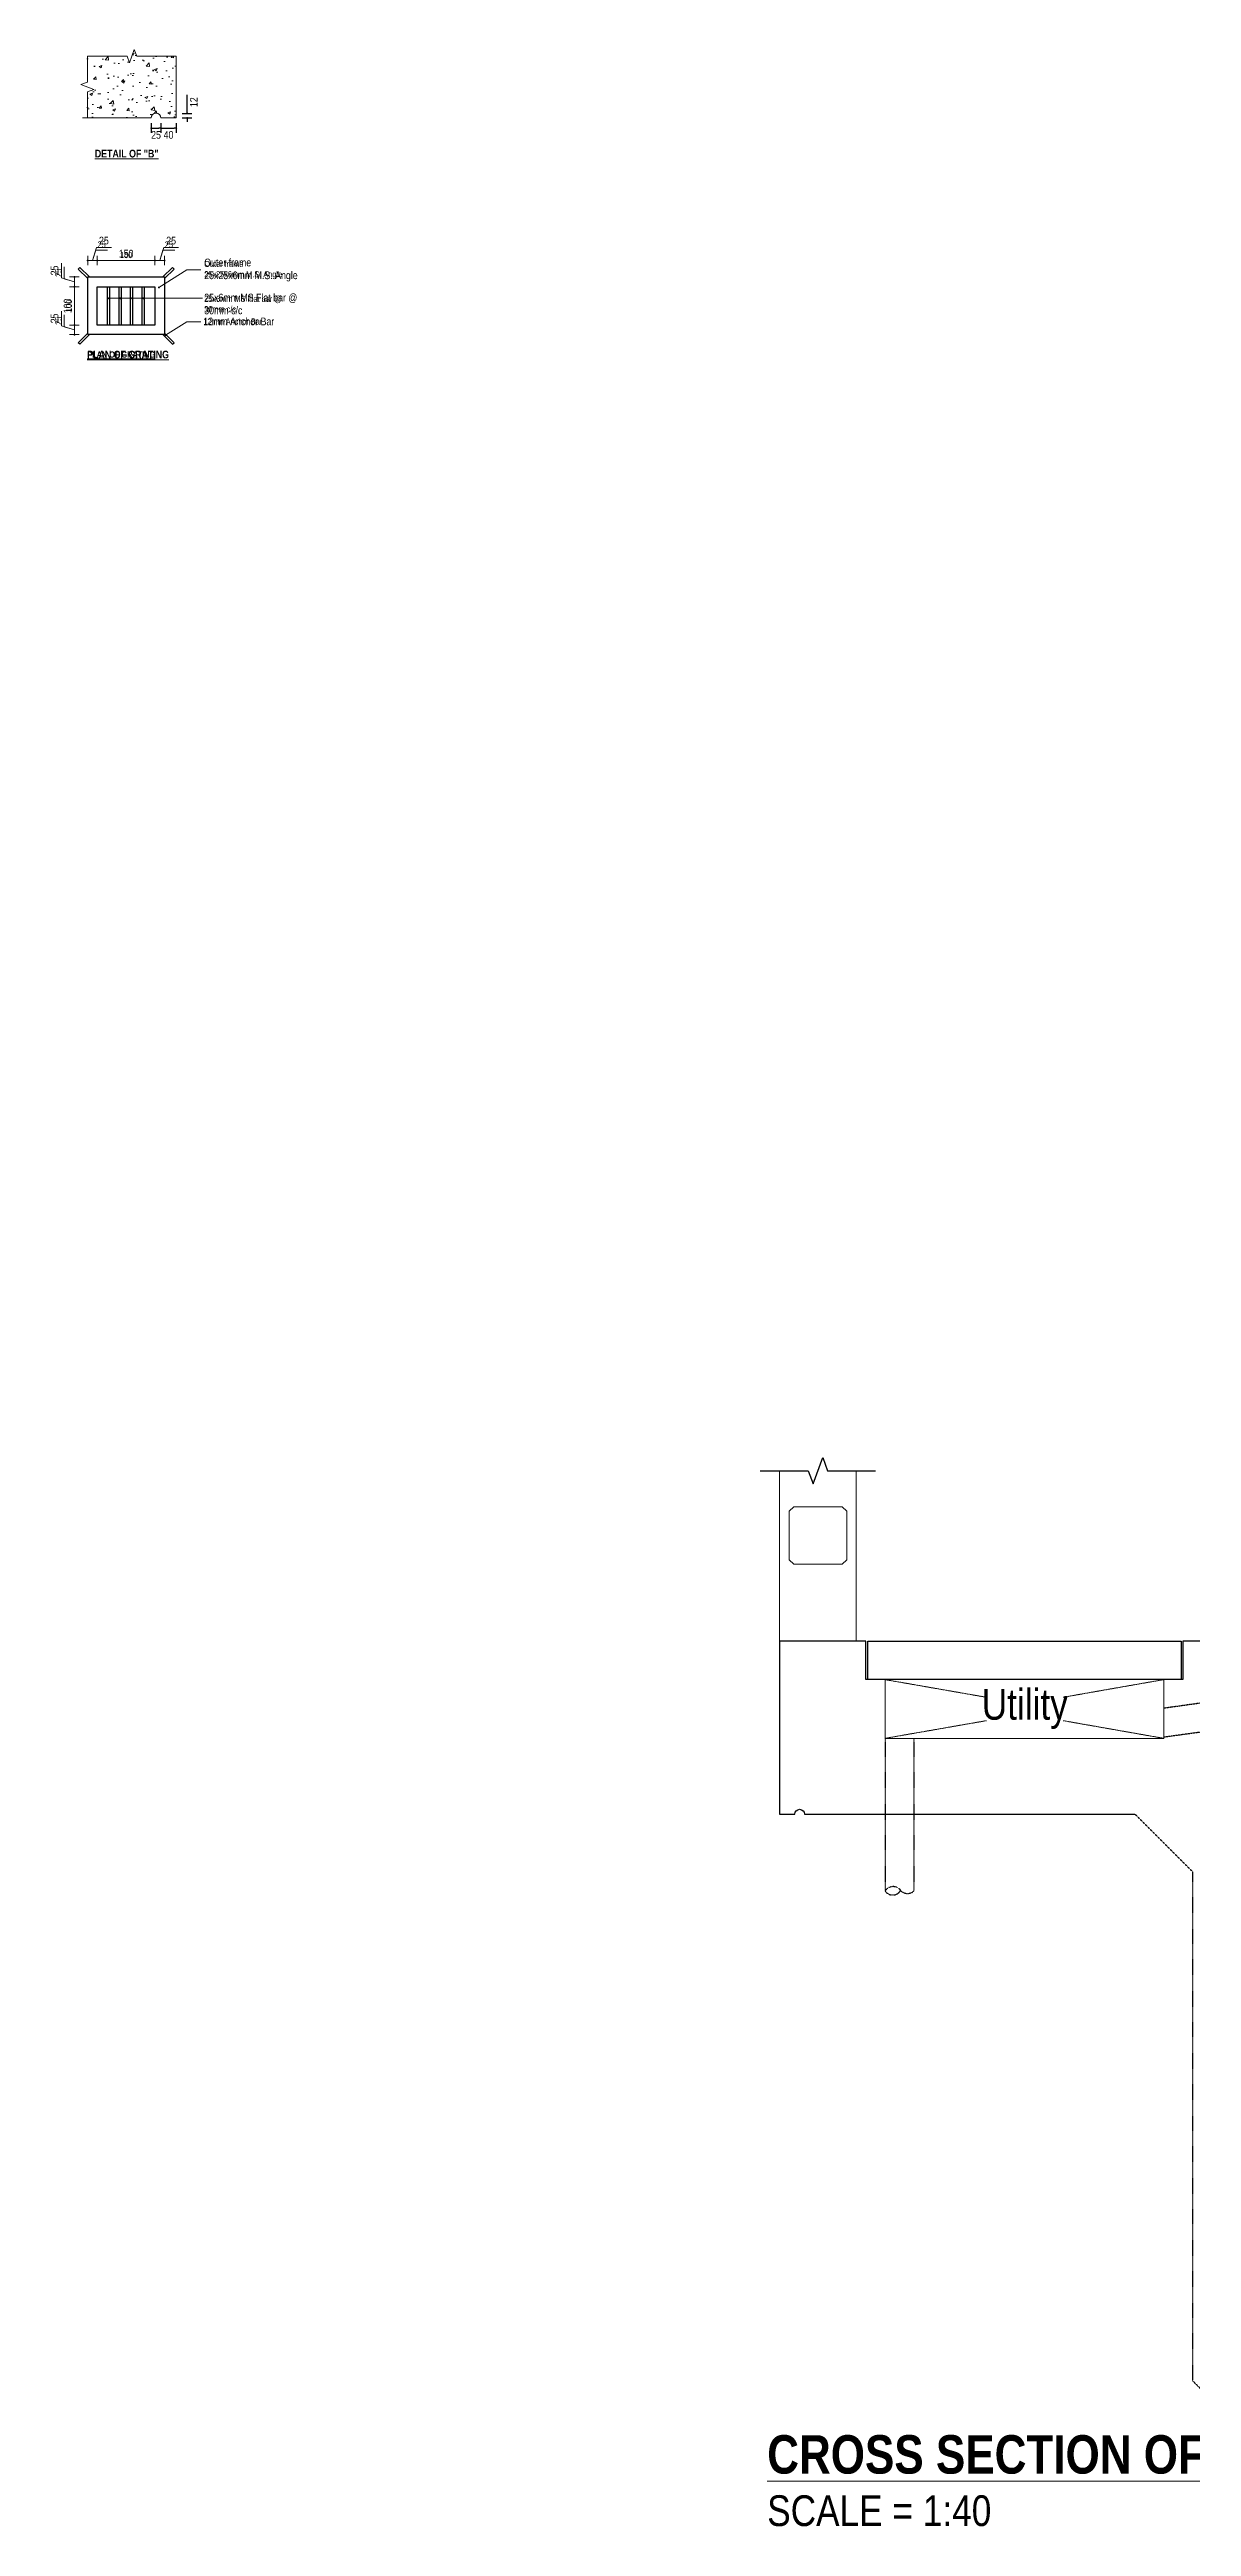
# Model space of a CAD drawing. Header units: millimetres. Extents: x 95937 to 362296, y -118999 to 39765.
# Drawn here: x 111169 to 114141, y 18136 to 24581 of the extents above; entities that cross this region are included whole.
import ezdxf

# ---------------------------------------------------------------- set-up
doc = ezdxf.new("R2010")
doc.units = ezdxf.units.MM
doc.header["$LTSCALE"] = 0.2
doc.header["$PDMODE"] = 2
doc.linetypes.add('DASHED2', pattern=[0.375, 0.25, -0.125])
for name, color, linetype in [('con_out1', 2, 'Continuous'), ('Deck Slab', 200, 'Continuous'), ('Pipe_Hidde', 8, 'DASHED2'), ('Ralling', 6, 'Continuous')]:
    doc.layers.add(name, color=color, linetype=linetype)
for name, color, linetype, lineweight in [('Concrete', 4, 'Continuous', 20), ('Dim Arrow', 150, 'Continuous', 9), ('Dim Arrow @ 10', 150, 'Continuous', 9), ('Dim Arrow @ 8', 150, 'Continuous', 9), ('DIMS', 150, 'Continuous', 9), ('DIMS @ 10', 150, 'Continuous', 9), ('DIMS @ 8', 150, 'Continuous', 9), ('duct', 151, 'Continuous', 13), ('Grating', 7, 'Continuous', 25), ('hatch', 35, 'Continuous', 0), ('Railing', 6, 'Continuous', 13), ('Text_Normal', 7, 'Continuous', 25), ('Text_Normal @ 10', 7, 'Continuous', 25), ('Text_Normal @ 40', 7, 'Continuous', 25), ('Text_Normal @ 8', 7, 'Continuous', 25), ('Text_Title', 1, 'Continuous', 20), ('Text_Title @ 10', 1, 'Continuous', 20), ('Text_Title @ 40', 1, 'Continuous', 20), ('Text_Title @ 8', 1, 'Continuous', 20)]:
    doc.layers.add(name, color=color, linetype=linetype, lineweight=lineweight)
doc.layers.add('Defpoints @ 40', color=7, linetype='Continuous', plot=False)
doc.styles.add('SWIS_B_T', font='swisscb.ttf', dxfattribs={"height": 2.5})
doc.styles.add('SWIS_R_N', font='swissc.ttf', dxfattribs={"height": 2})
doc.dimstyles.new('Dot_Anno', dxfattribs={"dimtxt": 2, "dimasz": 1, "dimexe": 1.25, "dimexo": 0.75, "dimgap": 0.75, "dimtad": 2, "dimdec": 0, "dimzin": 0, "dimdsep": 46, "dimtxsty": 'SWIS_R_N', "dimblk": 'DOT', "dimcen": 0.5, "dimadec": 0, "dimazin": 0, "dimtfac": 1, "dimtdec": 0, "dimtofl": 0, "dimtmove": 0, "dimatfit": 3, "dimfxl": 1.25, "dimfxlon": 1, "dimtolj": 1, "dimtzin": 0, "dimarcsym": 0})
doc.dimstyles.new('Dot_Arrow', dxfattribs={"dimtxt": 2, "dimasz": 1, "dimexe": 1.25, "dimexo": 0.75, "dimgap": 0.75, "dimtad": 2, "dimdec": 0, "dimzin": 0, "dimdsep": 46, "dimtxsty": 'SWIS_R_N', "dimblk": 'DOT', "dimcen": 0.5, "dimadec": 0, "dimazin": 0, "dimtfac": 1, "dimtdec": 0, "dimtofl": 0, "dimtmove": 0, "dimatfit": 3, "dimldrblk": 'DOT', "dimfxl": 1.25, "dimfxlon": 1, "dimtolj": 1, "dimtzin": 0, "dimarcsym": 0})

# ---------------------------------------------------------------- blocks, each defined once
blk = doc.blocks.new('*U470')
at = {"layer": 'Text_Title @ 10', "ltscale": 50, "insert": (111267.2, 23787.7), "char_height": 20, "width": 336.965, "attachment_point": 4, "style": 'SWIS_B_T'}
blk.add_mtext('{\\LPLAN OF GRATING}', dxfattribs=at)
at = {"layer": 'Text_Title @ 8', "ltscale": 50, "insert": (111267.2, 23787.7), "char_height": 16, "width": 269.572, "attachment_point": 4, "style": 'SWIS_B_T'}
blk.add_mtext('{\\LPLAN OF GRATING}', dxfattribs=at)
blk = doc.blocks.new('_Dot')
at = {"color": 0, "linetype": 'ByBlock', "lineweight": -2}
blk.add_line((-0.5, 0), (-1, 0), dxfattribs=at)
at = {"color": 0, "linetype": 'ByBlock', "const_width": 0.5}
blk.add_lwpolyline([(-0.25, 0, 1), (0.25, 0, 1)], format="xyb", close=True, dxfattribs=at)
blk = doc.blocks.new('*D412')
at = {"layer": 'Defpoints', "color": 0, "ltscale": 30, "transparency": 16777216}
for p in [(111233.8, 23964.1), (111286.2, 23964.1), (111286.2, 23864.6)]:
    blk.add_point(p, dxfattribs=at)
at = {"layer": 'DIMS', "color": 0, "lineweight": -2, "ltscale": 30, "transparency": 16777216}
for p, q in [((111243.8, 23964.1), (111223.8, 23964.1)), ((111233.8, 23868.6), (111233.8, 23960.1)), ((111243.8, 23864.6), (111223.8, 23864.6))]:
    blk.add_line(p, q, dxfattribs=at)
at = {"layer": 'DIMS', "color": 0, "lineweight": -2, "ltscale": 30, "transparency": 16777216, "xscale": 4, "yscale": 4, "zscale": 4}
for p, rotation in [((111233.8, 23964.1), 90), ((111233.8, 23864.6), 270)]:
    blk.add_blockref('_Dot', p, dxfattribs=dict(at, rotation=rotation))
at = {"layer": 'DIMS', "color": 0, "ltscale": 30, "transparency": 16777216, "insert": (111219.6, 23914.3), "char_height": 16, "attachment_point": 5, "rotation": 90, "style": 'SWIS_R_N'}
blk.add_mtext('\\A1;100', dxfattribs=at)
blk = doc.blocks.new('*D413')
at = {"layer": 'Defpoints', "color": 0, "ltscale": 30, "transparency": 16777216}
for p in [(111233.8, 23964.1), (111286.2, 23964.1), (111286.2, 23864.6)]:
    blk.add_point(p, dxfattribs=at)
at = {"layer": 'DIMS', "color": 0, "lineweight": -2, "ltscale": 30, "transparency": 16777216}
for p, q in [((111246.3, 23964.1), (111221.3, 23964.1)), ((111233.8, 23869.6), (111233.8, 23959.1)), ((111246.3, 23864.6), (111221.3, 23864.6))]:
    blk.add_line(p, q, dxfattribs=at)
at = {"layer": 'DIMS', "color": 0, "lineweight": -2, "ltscale": 30, "transparency": 16777216, "xscale": 5, "yscale": 5, "zscale": 5}
for p, rotation in [((111233.8, 23964.1), 90), ((111233.8, 23864.6), 270)]:
    blk.add_blockref('_Dot', p, dxfattribs=dict(at, rotation=rotation))
at = {"layer": 'DIMS', "color": 0, "ltscale": 30, "transparency": 16777216, "insert": (111216.1, 23914.3), "char_height": 20, "attachment_point": 5, "rotation": 90, "style": 'SWIS_R_N'}
blk.add_mtext('\\A1;100', dxfattribs=at)
blk = doc.blocks.new('*D415')
at = {"layer": 'Defpoints', "color": 0, "ltscale": 30, "transparency": 16777216}
for p in [(111443.3, 24032.5), (111293.3, 23937.9), (111443.3, 23937.9)]:
    blk.add_point(p, dxfattribs=at)
at = {"layer": 'DIMS', "color": 0, "lineweight": -2, "ltscale": 30, "transparency": 16777216}
for p, q in [((111293.3, 24022.5), (111293.3, 24042.5)), ((111443.3, 24022.5), (111443.3, 24042.5)), ((111297.3, 24032.5), (111439.3, 24032.5))]:
    blk.add_line(p, q, dxfattribs=at)
at = {"layer": 'DIMS', "color": 0, "lineweight": -2, "ltscale": 30, "transparency": 16777216, "xscale": 4, "yscale": 4, "zscale": 4, "rotation": 180}
blk.add_blockref('_Dot', (111293.3, 24032.5), dxfattribs=at)
at = {"layer": 'DIMS', "color": 0, "lineweight": -2, "ltscale": 30, "transparency": 16777216, "xscale": 4, "yscale": 4, "zscale": 4}
blk.add_blockref('_Dot', (111443.3, 24032.5), dxfattribs=at)
at = {"layer": 'DIMS', "color": 0, "ltscale": 30, "transparency": 16777216, "insert": (111368.3, 24046.7), "char_height": 16, "attachment_point": 5, "style": 'SWIS_R_N'}
blk.add_mtext('\\A1;150', dxfattribs=at)
blk = doc.blocks.new('*D416')
at = {"layer": 'Defpoints', "color": 0, "ltscale": 30, "transparency": 16777216}
for p in [(111443.3, 24032.5), (111293.3, 23937.9), (111443.3, 23937.9)]:
    blk.add_point(p, dxfattribs=at)
at = {"layer": 'DIMS', "color": 0, "lineweight": -2, "ltscale": 30, "transparency": 16777216}
for p, q in [((111293.3, 24020), (111293.3, 24045)), ((111443.3, 24020), (111443.3, 24045)), ((111298.3, 24032.5), (111438.3, 24032.5))]:
    blk.add_line(p, q, dxfattribs=at)
at = {"layer": 'DIMS', "color": 0, "lineweight": -2, "ltscale": 30, "transparency": 16777216, "xscale": 5, "yscale": 5, "zscale": 5, "rotation": 180}
blk.add_blockref('_Dot', (111293.3, 24032.5), dxfattribs=at)
at = {"layer": 'DIMS', "color": 0, "lineweight": -2, "ltscale": 30, "transparency": 16777216, "xscale": 5, "yscale": 5, "zscale": 5}
blk.add_blockref('_Dot', (111443.3, 24032.5), dxfattribs=at)
at = {"layer": 'DIMS', "color": 0, "ltscale": 30, "transparency": 16777216, "insert": (111368.3, 24050.2), "char_height": 20, "attachment_point": 5, "style": 'SWIS_R_N'}
blk.add_mtext('\\A1;150', dxfattribs=at)
blk = doc.blocks.new('*U473')
at = {"layer": 'Text_Normal @ 10', "ltscale": 5, "insert": (111571.5, 24007.7), "char_height": 20, "width": 247.194, "attachment_point": 4, "style": 'SWIS_R_N'}
blk.add_mtext('Outer frame 25x25x6mm M.S. Angle', dxfattribs=at)
at = {"layer": 'Text_Normal @ 8', "ltscale": 5, "insert": (111571.5, 24007.7), "char_height": 16, "width": 197.756, "attachment_point": 4, "style": 'SWIS_R_N'}
blk.add_mtext('Outer frame 25x25x6mm M.S. Angle', dxfattribs=at)
blk = doc.blocks.new('*U475')
at = {"layer": 'Text_Normal @ 10', "ltscale": 5, "insert": (111571.5, 23919.2), "char_height": 20, "width": 247.881, "attachment_point": 4, "style": 'SWIS_R_N'}
blk.add_mtext('25x6mm MS Flat bar @ 30mm c/c', dxfattribs=at)
at = {"layer": 'Text_Normal @ 8', "ltscale": 5, "insert": (111571.5, 23919.2), "char_height": 16, "width": 198.305, "attachment_point": 4, "style": 'SWIS_R_N'}
blk.add_mtext('25x6mm MS Flat bar @ 30mm c/c', dxfattribs=at)
blk = doc.blocks.new('*U476')
at = {"layer": 'Text_Normal @ 10', "ltscale": 5, "insert": (111569.1, 23873.8), "char_height": 20, "width": 208.331, "attachment_point": 4, "style": 'SWIS_R_N'}
blk.add_mtext('12mm Anchor Bar', dxfattribs=at)
at = {"layer": 'Text_Normal @ 8', "ltscale": 5, "insert": (111569.1, 23873.8), "char_height": 16, "width": 166.665, "attachment_point": 4, "style": 'SWIS_R_N'}
blk.add_mtext('12mm Anchor Bar', dxfattribs=at)
blk = doc.blocks.new('*D418')
at = {"layer": 'Defpoints', "color": 0, "ltscale": 30, "transparency": 16777216}
for p in [(111233.8, 23989.6), (111286.2, 23989.6), (111286.2, 23964.1)]:
    blk.add_point(p, dxfattribs=at)
at = {"layer": 'DIMS', "color": 0, "lineweight": -2, "ltscale": 30, "transparency": 16777216}
for p, q in [((111206.6, 23985), (111206.6, 24016)), ((111233.8, 23976.8), (111206.6, 23985)), ((111243.8, 23989.6), (111223.8, 23989.6)), ((111233.8, 23968.1), (111233.8, 23985.6)), ((111243.8, 23964.1), (111223.8, 23964.1))]:
    blk.add_line(p, q, dxfattribs=at)
at = {"layer": 'DIMS', "color": 0, "lineweight": -2, "ltscale": 30, "transparency": 16777216, "xscale": 4, "yscale": 4, "zscale": 4}
for p, rotation in [((111233.8, 23989.6), 90), ((111233.8, 23964.1), 270)]:
    blk.add_blockref('_Dot', p, dxfattribs=dict(at, rotation=rotation))
at = {"layer": 'DIMS', "color": 0, "ltscale": 30, "transparency": 16777216, "insert": (111192.4, 24000.5), "char_height": 16, "attachment_point": 5, "rotation": 90, "style": 'SWIS_R_N'}
blk.add_mtext('\\A1;25', dxfattribs=at)
blk = doc.blocks.new('*D419')
at = {"layer": 'Defpoints', "color": 0, "ltscale": 30, "transparency": 16777216}
for p in [(111233.8, 23989.6), (111286.2, 23989.6), (111286.2, 23964.1)]:
    blk.add_point(p, dxfattribs=at)
at = {"layer": 'DIMS', "color": 0, "lineweight": -2, "ltscale": 30, "transparency": 16777216}
for p, q in [((111199.8, 23987), (111199.8, 24025.9)), ((111233.8, 23976.8), (111199.8, 23987)), ((111246.3, 23989.6), (111221.3, 23989.6)), ((111233.8, 23969.1), (111233.8, 23984.6)), ((111246.3, 23964.1), (111221.3, 23964.1))]:
    blk.add_line(p, q, dxfattribs=at)
at = {"layer": 'DIMS', "color": 0, "lineweight": -2, "ltscale": 30, "transparency": 16777216, "xscale": 5, "yscale": 5, "zscale": 5}
for p, rotation in [((111233.8, 23989.6), 90), ((111233.8, 23964.1), 270)]:
    blk.add_blockref('_Dot', p, dxfattribs=dict(at, rotation=rotation))
at = {"layer": 'DIMS', "color": 0, "ltscale": 30, "transparency": 16777216, "insert": (111182, 24006.5), "char_height": 20, "attachment_point": 5, "rotation": 90, "style": 'SWIS_R_N'}
blk.add_mtext('\\A1;25', dxfattribs=at)
blk = doc.blocks.new('*D421')
at = {"layer": 'Defpoints', "color": 0, "ltscale": 30, "transparency": 16777216}
for p in [(111286.2, 23864.6), (111233.8, 23839.6), (111286.2, 23839.6)]:
    blk.add_point(p, dxfattribs=at)
at = {"layer": 'DIMS', "color": 0, "lineweight": -2, "ltscale": 30, "transparency": 16777216}
for p, q in [((111206.6, 23860.2), (111206.6, 23891.3)), ((111233.8, 23852.1), (111206.6, 23860.2)), ((111243.8, 23864.6), (111223.8, 23864.6)), ((111233.8, 23860.6), (111233.8, 23843.6)), ((111243.8, 23839.6), (111223.8, 23839.6))]:
    blk.add_line(p, q, dxfattribs=at)
at = {"layer": 'DIMS', "color": 0, "lineweight": -2, "ltscale": 30, "transparency": 16777216, "xscale": 4, "yscale": 4, "zscale": 4}
for p, rotation in [((111233.8, 23864.6), 90), ((111233.8, 23839.6), 270)]:
    blk.add_blockref('_Dot', p, dxfattribs=dict(at, rotation=rotation))
at = {"layer": 'DIMS', "color": 0, "ltscale": 30, "transparency": 16777216, "insert": (111192.4, 23875.8), "char_height": 16, "attachment_point": 5, "rotation": 90, "style": 'SWIS_R_N'}
blk.add_mtext('\\A1;25', dxfattribs=at)
blk = doc.blocks.new('*D422')
at = {"layer": 'Defpoints', "color": 0, "ltscale": 30, "transparency": 16777216}
for p in [(111286.2, 23864.6), (111233.8, 23839.6), (111286.2, 23839.6)]:
    blk.add_point(p, dxfattribs=at)
at = {"layer": 'DIMS', "color": 0, "lineweight": -2, "ltscale": 30, "transparency": 16777216}
for p, q in [((111199.8, 23862.3), (111199.8, 23901.1)), ((111233.8, 23852.1), (111199.8, 23862.3)), ((111246.3, 23864.6), (111221.3, 23864.6)), ((111233.8, 23859.6), (111233.8, 23844.6)), ((111246.3, 23839.6), (111221.3, 23839.6))]:
    blk.add_line(p, q, dxfattribs=at)
at = {"layer": 'DIMS', "color": 0, "lineweight": -2, "ltscale": 30, "transparency": 16777216, "xscale": 5, "yscale": 5, "zscale": 5}
for p, rotation in [((111233.8, 23864.6), 90), ((111233.8, 23839.6), 270)]:
    blk.add_blockref('_Dot', p, dxfattribs=dict(at, rotation=rotation))
at = {"layer": 'DIMS', "color": 0, "ltscale": 30, "transparency": 16777216, "insert": (111182, 23881.7), "char_height": 20, "attachment_point": 5, "rotation": 90, "style": 'SWIS_R_N'}
blk.add_mtext('\\A1;25', dxfattribs=at)
blk = doc.blocks.new('*D424')
at = {"layer": 'Defpoints', "color": 0, "ltscale": 30, "transparency": 16777216}
for p in [(111268.3, 24032.5), (111268.3, 23963.4), (111293.3, 23963.4)]:
    blk.add_point(p, dxfattribs=at)
at = {"layer": 'DIMS', "color": 0, "lineweight": -2, "ltscale": 30, "transparency": 16777216}
for p, q in [((111268.3, 24022.5), (111268.3, 24042.5)), ((111280.8, 24032.5), (111289, 24059.7)), ((111289, 24059.7), (111320, 24059.7)), ((111293.3, 24022.5), (111293.3, 24042.5)), ((111289.3, 24032.5), (111272.3, 24032.5))]:
    blk.add_line(p, q, dxfattribs=at)
at = {"layer": 'DIMS', "color": 0, "lineweight": -2, "ltscale": 30, "transparency": 16777216, "xscale": 4, "yscale": 4, "zscale": 4, "rotation": 180}
blk.add_blockref('_Dot', (111268.3, 24032.5), dxfattribs=at)
at = {"layer": 'DIMS', "color": 0, "lineweight": -2, "ltscale": 30, "transparency": 16777216, "xscale": 4, "yscale": 4, "zscale": 4}
blk.add_blockref('_Dot', (111293.3, 24032.5), dxfattribs=at)
at = {"layer": 'DIMS', "color": 0, "ltscale": 30, "transparency": 16777216, "insert": (111304.5, 24073.9), "char_height": 16, "attachment_point": 5, "style": 'SWIS_R_N'}
blk.add_mtext('\\A1;25', dxfattribs=at)
blk = doc.blocks.new('*D425')
at = {"layer": 'Defpoints', "color": 0, "ltscale": 30, "transparency": 16777216}
for p in [(111268.3, 24032.5), (111268.3, 23963.4), (111293.3, 23963.4)]:
    blk.add_point(p, dxfattribs=at)
at = {"layer": 'DIMS', "color": 0, "lineweight": -2, "ltscale": 30, "transparency": 16777216}
for p, q in [((111268.3, 24020), (111268.3, 24045)), ((111280.8, 24032.5), (111291, 24066.5)), ((111291, 24066.5), (111329.8, 24066.5)), ((111293.3, 24020), (111293.3, 24045)), ((111288.3, 24032.5), (111273.3, 24032.5))]:
    blk.add_line(p, q, dxfattribs=at)
at = {"layer": 'DIMS', "color": 0, "lineweight": -2, "ltscale": 30, "transparency": 16777216, "xscale": 5, "yscale": 5, "zscale": 5, "rotation": 180}
blk.add_blockref('_Dot', (111268.3, 24032.5), dxfattribs=at)
at = {"layer": 'DIMS', "color": 0, "lineweight": -2, "ltscale": 30, "transparency": 16777216, "xscale": 5, "yscale": 5, "zscale": 5}
blk.add_blockref('_Dot', (111293.3, 24032.5), dxfattribs=at)
at = {"layer": 'DIMS', "color": 0, "ltscale": 30, "transparency": 16777216, "insert": (111310.4, 24084.3), "char_height": 20, "attachment_point": 5, "style": 'SWIS_R_N'}
blk.add_mtext('\\A1;25', dxfattribs=at)
blk = doc.blocks.new('*D427')
at = {"layer": 'Defpoints', "color": 0, "ltscale": 30, "transparency": 16777216}
for p in [(111468.3, 24032.5), (111443.3, 23963.4), (111468.3, 23963.4)]:
    blk.add_point(p, dxfattribs=at)
at = {"layer": 'DIMS', "color": 0, "lineweight": -2, "ltscale": 30, "transparency": 16777216}
for p, q in [((111443.3, 24022.5), (111443.3, 24042.5)), ((111455.8, 24032.5), (111464, 24059.7)), ((111464, 24059.7), (111495, 24059.7)), ((111468.3, 24022.5), (111468.3, 24042.5)), ((111447.3, 24032.5), (111464.3, 24032.5))]:
    blk.add_line(p, q, dxfattribs=at)
at = {"layer": 'DIMS', "color": 0, "lineweight": -2, "ltscale": 30, "transparency": 16777216, "xscale": 4, "yscale": 4, "zscale": 4, "rotation": 180}
blk.add_blockref('_Dot', (111443.3, 24032.5), dxfattribs=at)
at = {"layer": 'DIMS', "color": 0, "lineweight": -2, "ltscale": 30, "transparency": 16777216, "xscale": 4, "yscale": 4, "zscale": 4}
blk.add_blockref('_Dot', (111468.3, 24032.5), dxfattribs=at)
at = {"layer": 'DIMS', "color": 0, "ltscale": 30, "transparency": 16777216, "insert": (111479.5, 24073.9), "char_height": 16, "attachment_point": 5, "style": 'SWIS_R_N'}
blk.add_mtext('\\A1;25', dxfattribs=at)
blk = doc.blocks.new('*D428')
at = {"layer": 'Defpoints', "color": 0, "ltscale": 30, "transparency": 16777216}
for p in [(111468.3, 24032.5), (111443.3, 23963.4), (111468.3, 23963.4)]:
    blk.add_point(p, dxfattribs=at)
at = {"layer": 'DIMS', "color": 0, "lineweight": -2, "ltscale": 30, "transparency": 16777216}
for p, q in [((111443.3, 24020), (111443.3, 24045)), ((111455.8, 24032.5), (111466, 24066.5)), ((111466, 24066.5), (111504.8, 24066.5)), ((111468.3, 24020), (111468.3, 24045)), ((111448.3, 24032.5), (111463.3, 24032.5))]:
    blk.add_line(p, q, dxfattribs=at)
at = {"layer": 'DIMS', "color": 0, "lineweight": -2, "ltscale": 30, "transparency": 16777216, "xscale": 5, "yscale": 5, "zscale": 5, "rotation": 180}
blk.add_blockref('_Dot', (111443.3, 24032.5), dxfattribs=at)
at = {"layer": 'DIMS', "color": 0, "lineweight": -2, "ltscale": 30, "transparency": 16777216, "xscale": 5, "yscale": 5, "zscale": 5}
blk.add_blockref('_Dot', (111468.3, 24032.5), dxfattribs=at)
at = {"layer": 'DIMS', "color": 0, "ltscale": 30, "transparency": 16777216, "insert": (111485.4, 24084.3), "char_height": 20, "attachment_point": 5, "style": 'SWIS_R_N'}
blk.add_mtext('\\A1;25', dxfattribs=at)
blk = doc.blocks.new('*D254')
at = {"layer": 'Defpoints', "color": 0, "transparency": 16777216}
for p in [(111433.6, 24403.4), (111458.6, 24403.4), (111458.6, 24377)]:
    blk.add_point(p, dxfattribs=at)
at = {"layer": 'DIMS', "color": 0, "lineweight": -2, "transparency": 16777216}
for p, q in [((111433.6, 24389.5), (111433.6, 24364.5)), ((111438.6, 24377), (111453.6, 24377)), ((111458.6, 24389.5), (111458.6, 24364.5))]:
    blk.add_line(p, q, dxfattribs=at)
at = {"layer": 'DIMS', "color": 0, "lineweight": -2, "transparency": 16777216, "xscale": 5, "yscale": 5, "zscale": 5, "rotation": 180}
blk.add_blockref('_Dot', (111433.6, 24377), dxfattribs=at)
at = {"layer": 'DIMS', "color": 0, "lineweight": -2, "transparency": 16777216, "xscale": 5, "yscale": 5, "zscale": 5}
blk.add_blockref('_Dot', (111458.6, 24377), dxfattribs=at)
at = {"layer": 'DIMS', "color": 0, "transparency": 16777216, "insert": (111446.1, 24359.3), "char_height": 20, "attachment_point": 5, "style": 'SWIS_R_N'}
blk.add_mtext('\\A1;25', dxfattribs=at)
blk = doc.blocks.new('*D252')
at = {"layer": 'Defpoints', "color": 0, "transparency": 16777216}
for p in [(111458.6, 24403.4), (111498.6, 24403.4), (111498.6, 24377)]:
    blk.add_point(p, dxfattribs=at)
at = {"layer": 'DIMS', "color": 0, "lineweight": -2, "transparency": 16777216}
for p, q in [((111458.6, 24389.5), (111458.6, 24364.5)), ((111463.6, 24377), (111493.6, 24377)), ((111498.6, 24389.5), (111498.6, 24364.5))]:
    blk.add_line(p, q, dxfattribs=at)
at = {"layer": 'DIMS', "color": 0, "lineweight": -2, "transparency": 16777216, "xscale": 5, "yscale": 5, "zscale": 5, "rotation": 180}
blk.add_blockref('_Dot', (111458.6, 24377), dxfattribs=at)
at = {"layer": 'DIMS', "color": 0, "lineweight": -2, "transparency": 16777216, "xscale": 5, "yscale": 5, "zscale": 5}
blk.add_blockref('_Dot', (111498.6, 24377), dxfattribs=at)
at = {"layer": 'DIMS', "color": 0, "transparency": 16777216, "insert": (111478.6, 24359.3), "char_height": 20, "attachment_point": 5, "style": 'SWIS_R_N'}
blk.add_mtext('\\A1;40', dxfattribs=at)
blk = doc.blocks.new('*D253')
at = {"layer": 'Defpoints', "color": 0, "transparency": 16777216}
for p in [(111498.6, 24415.4), (111498.6, 24403.4), (111526.8, 24415.4)]:
    blk.add_point(p, dxfattribs=at)
at = {"layer": 'DIMS', "color": 0, "lineweight": -2, "transparency": 16777216}
for p, q in [((111526.8, 24420.4), (111526.8, 24463.6)), ((111514.3, 24415.4), (111539.3, 24415.4)), ((111514.3, 24403.4), (111539.3, 24403.4)), ((111526.8, 24398.4), (111526.8, 24393.4))]:
    blk.add_line(p, q, dxfattribs=at)
at = {"layer": 'DIMS', "color": 0, "lineweight": -2, "transparency": 16777216, "xscale": 5, "yscale": 5, "zscale": 5}
for p, rotation in [((111526.8, 24415.4), 270), ((111526.8, 24403.4), 90)]:
    blk.add_blockref('_Dot', p, dxfattribs=dict(at, rotation=rotation))
at = {"layer": 'DIMS', "color": 0, "transparency": 16777216, "insert": (111544.4, 24444.5), "char_height": 20, "attachment_point": 5, "rotation": 90, "style": 'SWIS_R_N'}
blk.add_mtext('\\A1;12', dxfattribs=at)
blk = doc.blocks.new('*U471')
at = {"layer": 'DIMS @ 10', "ltscale": 30}
dim = blk.add_linear_dim(base=(111233.8451, 23964.1018), p1=(111286.2276, 23864.5756), p2=(111286.2276, 23964.1018), angle=90, dimstyle='Dot_Anno', override={"dimscale": 10, "dimasz": 0.5, "dimtix": 0, "dimtofl": 0, "dimtmove": 1, "dimatfit": 3}, dxfattribs=at)
dim.commit()
dim.dimension.update_dxf_attribs({"geometry": '*D413', "text_midpoint": (111216.0788, 23914.3387)})
at = {"layer": 'DIMS @ 8', "ltscale": 30}
dim = blk.add_linear_dim(base=(111233.8451, 23964.1018), p1=(111286.2276, 23864.5756), p2=(111286.2276, 23964.1018), angle=90, dimstyle='Dot_Anno', override={"dimscale": 8, "dimasz": 0.5, "dimtix": 0, "dimtofl": 0, "dimtmove": 1, "dimatfit": 3}, dxfattribs=at)
dim.commit()
dim.dimension.update_dxf_attribs({"geometry": '*D412', "text_midpoint": (111219.6321, 23914.3387)})
blk = doc.blocks.new('*U472')
at = {"layer": 'DIMS @ 10', "ltscale": 30}
dim = blk.add_linear_dim(base=(111443.3, 24032.5), p1=(111293.3, 23937.9), p2=(111443.3, 23937.9), dimstyle='Dot_Anno', override={"dimscale": 10, "dimasz": 0.5, "dimtix": 0, "dimtofl": 0, "dimtmove": 1, "dimatfit": 3}, dxfattribs=at)
dim.commit()
dim.dimension.update_dxf_attribs({"geometry": '*D416', "text_midpoint": (111368.3, 24050.2)})
at = {"layer": 'DIMS @ 8', "ltscale": 30}
dim = blk.add_linear_dim(base=(111443.3, 24032.5), p1=(111293.3, 23937.9), p2=(111443.3, 23937.9), dimstyle='Dot_Anno', override={"dimscale": 8, "dimasz": 0.5, "dimtix": 0, "dimtofl": 0, "dimtmove": 1, "dimatfit": 3}, dxfattribs=at)
dim.commit()
dim.dimension.update_dxf_attribs({"geometry": '*D415', "text_midpoint": (111368.3, 24046.7)})
blk = doc.blocks.new('*U474')
at = {"layer": 'Dim Arrow @ 10'}
blk.add_leader([(111323, 23934.2), (111499.8, 23934.2), (111567.2, 23934.2)], dimstyle='Dot_Arrow', override={"dimscale": 10, "dimasz": 0.5}, dxfattribs=at)
at = {"layer": 'Dim Arrow @ 8'}
blk.add_leader([(111323, 23934.2), (111499.8, 23934.2), (111567.2, 23934.2)], dimstyle='Dot_Arrow', override={"dimscale": 8, "dimasz": 0.5}, dxfattribs=at)
blk = doc.blocks.new('*U477')
at = {"layer": 'DIMS @ 10', "ltscale": 30}
dim = blk.add_linear_dim(base=(111233.8451, 23989.5756), p1=(111286.2276, 23964.1018), p2=(111286.2276, 23989.5756), angle=90, dimstyle='Dot_Anno', override={"dimscale": 10, "dimasz": 0.5, "dimtix": 0, "dimtofl": 0, "dimtmove": 1, "dimatfit": 3}, dxfattribs=at)
dim.commit()
dim.dimension.update_dxf_attribs({"geometry": '*D419', "text_midpoint": (111182.0366, 23994.5475)})
at = {"layer": 'DIMS @ 8', "ltscale": 30}
dim = blk.add_linear_dim(base=(111233.8451, 23989.5756), p1=(111286.2276, 23964.1018), p2=(111286.2276, 23989.5756), angle=90, dimstyle='Dot_Anno', override={"dimscale": 8, "dimasz": 0.5, "dimtix": 0, "dimtofl": 0, "dimtmove": 1, "dimatfit": 3}, dxfattribs=at)
dim.commit()
dim.dimension.update_dxf_attribs({"geometry": '*D418', "text_midpoint": (111192.3983, 23991.0057)})
blk = doc.blocks.new('*U478')
at = {"layer": 'DIMS @ 10', "ltscale": 30}
dim = blk.add_linear_dim(base=(111233.8, 23839.6), p1=(111286.2, 23864.6), p2=(111286.2, 23839.6), angle=90, dimstyle='Dot_Anno', override={"dimscale": 10, "dimasz": 0.5, "dimtix": 0, "dimtofl": 0, "dimtmove": 1, "dimatfit": 3}, dxfattribs=at)
dim.commit()
dim.dimension.update_dxf_attribs({"geometry": '*D422', "text_midpoint": (111182, 23869.8)})
at = {"layer": 'DIMS @ 8', "ltscale": 30}
dim = blk.add_linear_dim(base=(111233.8, 23839.6), p1=(111286.2, 23864.6), p2=(111286.2, 23839.6), angle=90, dimstyle='Dot_Anno', override={"dimscale": 8, "dimasz": 0.5, "dimtix": 0, "dimtofl": 0, "dimtmove": 1, "dimatfit": 3}, dxfattribs=at)
dim.commit()
dim.dimension.update_dxf_attribs({"geometry": '*D421', "text_midpoint": (111192.4, 23866.2)})
blk = doc.blocks.new('*U479')
at = {"layer": 'DIMS @ 10', "ltscale": 30}
dim = blk.add_linear_dim(base=(111268.3, 24032.5), p1=(111293.3, 23963.4), p2=(111268.3, 23963.4), dimstyle='Dot_Anno', override={"dimscale": 10, "dimasz": 0.5, "dimtix": 0, "dimtofl": 0, "dimtmove": 1, "dimatfit": 3}, dxfattribs=at)
dim.commit()
dim.dimension.update_dxf_attribs({"geometry": '*D425', "text_midpoint": (111298.5, 24084.3)})
at = {"layer": 'DIMS @ 8', "ltscale": 30}
dim = blk.add_linear_dim(base=(111268.3, 24032.5), p1=(111293.3, 23963.4), p2=(111268.3, 23963.4), dimstyle='Dot_Anno', override={"dimscale": 8, "dimasz": 0.5, "dimtix": 0, "dimtofl": 0, "dimtmove": 1, "dimatfit": 3}, dxfattribs=at)
dim.commit()
dim.dimension.update_dxf_attribs({"geometry": '*D424', "text_midpoint": (111295, 24073.9)})
blk = doc.blocks.new('*U480')
at = {"layer": 'DIMS @ 10', "ltscale": 30}
dim = blk.add_linear_dim(base=(111468.3, 24032.5), p1=(111443.3, 23963.4), p2=(111468.3, 23963.4), dimstyle='Dot_Anno', override={"dimscale": 10, "dimasz": 0.5, "dimtix": 0, "dimtofl": 0, "dimtmove": 1, "dimatfit": 3}, dxfattribs=at)
dim.commit()
dim.dimension.update_dxf_attribs({"geometry": '*D428', "text_midpoint": (111473.5, 24084.3)})
at = {"layer": 'DIMS @ 8', "ltscale": 30}
dim = blk.add_linear_dim(base=(111468.3, 24032.5), p1=(111443.3, 23963.4), p2=(111468.3, 23963.4), dimstyle='Dot_Anno', override={"dimscale": 8, "dimasz": 0.5, "dimtix": 0, "dimtofl": 0, "dimtmove": 1, "dimatfit": 3}, dxfattribs=at)
dim.commit()
dim.dimension.update_dxf_attribs({"geometry": '*D427', "text_midpoint": (111470, 24073.9)})
blk = doc.blocks.new('*U481')
at = {"layer": 'Dim Arrow @ 10'}
blk.add_leader([(111383.5, 23934.2), (111499.8, 23934.2), (111567.2, 23934.2)], dimstyle='Dot_Arrow', override={"dimscale": 10, "dimasz": 0.5}, dxfattribs=at)
at = {"layer": 'Dim Arrow @ 8'}
blk.add_leader([(111383.5, 23934.2), (111499.8, 23934.2), (111567.2, 23934.2)], dimstyle='Dot_Arrow', override={"dimscale": 8, "dimasz": 0.5}, dxfattribs=at)
blk = doc.blocks.new('*U482')
at = {"layer": 'Dim Arrow @ 10'}
blk.add_leader([(111353.2, 23934.2), (111499.8, 23934.2), (111567.2, 23934.2)], dimstyle='Dot_Arrow', override={"dimscale": 10, "dimasz": 0.5}, dxfattribs=at)
at = {"layer": 'Dim Arrow @ 8'}
blk.add_leader([(111353.2, 23934.2), (111499.8, 23934.2), (111567.2, 23934.2)], dimstyle='Dot_Arrow', override={"dimscale": 8, "dimasz": 0.5}, dxfattribs=at)
blk = doc.blocks.new('*U483')
at = {"layer": 'Dim Arrow @ 10'}
blk.add_leader([(111413.1, 23934.2), (111499.8, 23934.2)], dimstyle='Dot_Arrow', override={"dimscale": 10, "dimasz": 0.5}, dxfattribs=at)
at = {"layer": 'Dim Arrow @ 8'}
blk.add_leader([(111413.1, 23934.2), (111499.8, 23934.2)], dimstyle='Dot_Arrow', override={"dimscale": 8, "dimasz": 0.5}, dxfattribs=at)
blk = doc.blocks.new('*U484')
at = {"layer": 'Dim Arrow @ 10'}
blk.add_leader([(111453.4, 23962.3), (111526, 24008.4), (111562.8, 24008.4)], dimstyle='Dot_Arrow', override={"dimscale": 10, "dimasz": 0.5}, dxfattribs=at)
at = {"layer": 'Dim Arrow @ 8'}
blk.add_leader([(111453.4, 23962.3), (111526, 24008.4), (111562.8, 24008.4)], dimstyle='Dot_Arrow', override={"dimscale": 8, "dimasz": 0.5}, dxfattribs=at)
blk = doc.blocks.new('*U485')
at = {"layer": 'Dim Arrow @ 10'}
blk.add_leader([(111470.6, 23838.1), (111526, 23873.2), (111562.8, 23873.2)], dimstyle='Dot_Arrow', override={"dimscale": 10, "dimasz": 0.5}, dxfattribs=at)
at = {"layer": 'Dim Arrow @ 8'}
blk.add_leader([(111470.6, 23838.1), (111526, 23873.2), (111562.8, 23873.2)], dimstyle='Dot_Arrow', override={"dimscale": 8, "dimasz": 0.5}, dxfattribs=at)

msp = doc.modelspace()

# ---------------------------------------------------------------- hatches: boundary and pattern name
at = {"layer": 'hatch'}
h = msp.add_hatch(dxfattribs=at)
h.set_pattern_fill('AR-CONC', color=256, scale=10, style=0)
h.set_pattern_definition([(50, (72644.96, 74064.164), (71.72602, -6.275213), [7.5, -82.5]), (355, (72644.96, 74064.164), (-13.87513, 75.21921), [6, -66]), (100.45144, (72650.94, 74063.64), (57.850885, 68.944), [6.37402, -70.11421]), (46.1842, (72644.96, 74084.16), (106.72413, -16.55193), [11.25, -123.75]), (96.63564, (72653.86, 74082.78), (93.4662, 97.41186), [9.56103, -105.17138]), (351.18416, (72644.96, 74084.16), (93.4662, 97.41186), [9, -99]), (21, (72654.96, 74079.164), (59.690705, -40.26189), [7.5, -82.5]), (326, (72654.96, 74079.164), (24.33153, 72.515005), [6, -66]), (71.45144, (72659.937, 74075.81), (84.02224, 32.253115), [6.37402, -70.11421]), (37.5, (72644.962, 74064.164), (1.215986, 33.289385), [0, -65.2, 0, -67, 0, -66.25]), (7.5, (72644.962, 74064.164), (26.306954, 39.441171), [0, -38.2, 0, -63.7, 0, -25.25]), (327.5, (72622.662, 74064.164), (53.382244, -2.255487), [0, -25, 0, -78, 0, -103.5]), (317.5, (72612.66, 74064.164), (58.318617, 10.010498), [0, -32.5, 0, -51.8, 0, -73.5])])
h.paths.add_polyline_path([(111498.6, 24564.1), (111395.7, 24564.3), (111389.4, 24581.5), (111376.9, 24547.2), (111370.7, 24564.3), (111267.6, 24564.5), (111267.5, 24496.5), (111250.3, 24490.2), (111284.6, 24477.7), (111267.4, 24471.5), (111267.3, 24403.4), (111433.6, 24403.4, -1), (111458.6, 24403.4), (111498.6, 24403.4)])

# ---------------------------------------------------------------- linework, layer by layer
at = {"layer": 'con_out1'}
for p, q in [((111243.2, 24010.4), (111268.3, 23985.3)), ((111247.4, 24014.7), (111272.5, 23989.6))]:
    msp.add_line(p, q, dxfattribs=at)
at = {"layer": 'Concrete'}
for p, q in [((111498.6, 24403.4), (111498.6, 24564.1)), ((111433.6, 24403.4), (111254.6, 24403.4)), ((111498.6, 24403.4), (111458.6, 24403.4))]:
    msp.add_line(p, q, dxfattribs=at)
for points in [[(111267.3, 24403.4), (111267.4, 24471.5), (111284.6, 24477.7), (111250.3, 24490.2), (111267.5, 24496.5), (111267.6, 24564.5)], [(111267.6, 24564.5), (111370.7, 24564.3), (111376.9, 24547.2), (111389.4, 24581.5), (111395.7, 24564.3), (111498.6, 24564.1)]]:
    msp.add_lwpolyline(points, dxfattribs=at)
msp.add_arc((111446.1, 24403.4), 12.5, 0, 180, dxfattribs=at)
at = {"layer": 'Deck Slab'}
msp.add_lwpolyline([(114318.5, 20189.8), (114318.5, 20189.8), (114276.6, 20399.6, 0.357511), (114227.5, 20439.8), (114118.5, 20439.8), (114118.5, 20339.8), (113293.5, 20339.8), (113293.5, 20439.8), (113068.5, 20439.8), (113068.5, 19989.8), (113108.5, 19989.8, -1), (113133.5, 19989.8), (113993.5, 19989.8)], format="xyb", dxfattribs=at)
msp.add_lwpolyline([(113298.5, 20339.8), (113298.5, 20439.8), (114113.5, 20439.8), (114113.5, 20339.8)], dxfattribs=at)
at = {"layer": 'Deck Slab', "linetype": 'DASHED2', "ltscale": 0.15}
msp.add_lwpolyline([(113993.5, 19989.8), (114143.5, 19839.8), (114143.5, 18515.8), (114168.5, 18490.8), (114568.5, 18490.8), (114593.5, 18515.8), (114593.5, 19845.3), (114743.5, 19998.3), (116393.5, 20031.3), (116543.5, 19884.3), (116543.5, 18563.8), (116568.5, 18538.8), (116968.5, 18538.8), (116993.5, 18563.8), (116993.5, 19893.3), (117143.5, 20046.3), (117968.5, 20062.8), (118793.5, 20046.3), (118943.5, 19893.3), (118943.5, 18563.8), (118968.5, 18538.8), (119368.5, 18538.8)], dxfattribs=at)
at = {"layer": 'duct', "linetype": 'DASHED2', "ltscale": 0.2}
for p, q in [((113343.5, 20339.8), (113607.3, 20293.8)), ((114068.5, 20339.8), (113806.6, 20293.8)), ((113607.3, 20233), (113343.5, 20187)), ((113806.6, 20233), (114068.5, 20187))]:
    msp.add_line(p, q, dxfattribs=at)
at = {"layer": 'duct'}
msp.add_lwpolyline([(114068.5, 20339.8), (114068.5, 20187), (113343.5, 20187), (113343.5, 20339.8)], dxfattribs=at)
at = {"layer": 'Grating'}
for p, q in [((111319.9, 23864.6), (111319.9, 23964.1)), ((111325.9, 23864.6), (111325.9, 23964.1)), ((111349.9, 23864.6), (111349.9, 23964.1)), ((111355.9, 23864.6), (111355.9, 23964.1)), ((111379.9, 23864.6), (111379.9, 23964.1)), ((111385.9, 23864.6), (111385.9, 23964.1)), ((111409.9, 23864.6), (111409.9, 23964.1)), ((111415.9, 23864.6), (111415.9, 23964.1))]:
    msp.add_line(p, q, dxfattribs=at)
for points in [[(111272.5, 23989.6), (111247.4, 24014.7), (111243.2, 24010.4), (111268.3, 23985.3)], [(111464, 23989.6), (111489.1, 24014.7), (111493.4, 24010.4), (111468.3, 23985.3)], [(111272.5, 23839.6), (111247.4, 23814.5), (111243.2, 23818.7), (111268.3, 23843.8)], [(111464, 23839.6), (111489.1, 23814.5), (111493.4, 23818.7), (111468.3, 23843.8)]]:
    msp.add_lwpolyline(points, dxfattribs=at)
for points in [[(111268.3, 23989.6), (111468.3, 23989.6), (111468.3, 23839.6), (111268.3, 23839.6)], [(111293.3, 23964.1), (111443.3, 23964.1), (111443.3, 23864.6), (111293.3, 23864.6)]]:
    msp.add_lwpolyline(points, close=True, dxfattribs=at)
at = {"layer": 'Pipe_Hidde', "linetype": 'DASHED2', "ltscale": 0.2}
for p, q in [((114270.2, 20293.4), (114068.5, 20265.2)), ((113343.5, 20187), (113343.5, 19789.8)), ((113418.5, 20187), (113418.5, 19789.8)), ((114284.7, 20219.5), (114068.5, 20189.8))]:
    msp.add_line(p, q, dxfattribs=at)
msp.add_lwpolyline([(113418.5, 19789.8, -0.416309), (113383.9, 19791.3, -0.553591), (113343.5, 19789.8)], format="xyb", dxfattribs=at)
msp.add_arc((113364.3, 19776.4), 24.7, 37.31869, 147.15232, dxfattribs=at)
at = {"layer": 'Railing'}
for p, q in [((113068.5, 20883.4), (113068.5, 20439.8)), ((113268.5, 20439.8), (113268.5, 20883.4)), ((113093.5, 20777.8), (113105.5, 20789.8)), ((113093.5, 20651.8), (113093.5, 20777.8)), ((113105.5, 20789.8), (113231.5, 20789.8)), ((113231.5, 20789.8), (113243.5, 20777.8)), ((113243.5, 20777.8), (113243.5, 20651.8)), ((113105.5, 20639.8), (113093.5, 20651.8)), ((113231.5, 20639.8), (113105.5, 20639.8)), ((113243.5, 20651.8), (113231.5, 20639.8))]:
    msp.add_line(p, q, dxfattribs=at)
at = {"layer": 'Ralling'}
msp.add_lwpolyline([(113018.5, 20883.4), (113143.5, 20883.4), (113156, 20849.1), (113181, 20917.8), (113193.5, 20883.4), (113318.5, 20883.4)], dxfattribs=at)

# ---------------------------------------------------------------- block references
at = {"layer": 'Dim Arrow'}
for name in ['*U484', '*U474', '*U482', '*U481', '*U483', '*U485']:
    msp.add_blockref(name, (0, 0), dxfattribs=at)
at = {"layer": 'DIMS'}
for name in ['*U479', '*U472', '*U480', '*U477', '*U471', '*U478']:
    msp.add_blockref(name, (0, 0), dxfattribs=at)
at = {"layer": 'Text_Normal'}
for name in ['*U473', '*U475', '*U476']:
    msp.add_blockref(name, (0, 0), dxfattribs=at)
at = {"layer": 'Text_Title'}
msp.add_blockref('*U470', (0, 0), dxfattribs=at)

# ---------------------------------------------------------------- texts
at = {"layer": 'Defpoints @ 40', "style": 'SWIS_R_N'}
msp.add_text('SCALE = 1:40', height=80, dxfattribs=at).set_placement((113036.6, 18137.3))
at = {"layer": 'Text_Normal @ 40', "insert": (113707, 20263.4), "char_height": 80, "attachment_point": 5, "style": 'SWIS_R_N'}
msp.add_mtext('Utility', dxfattribs=at)
at = {"layer": 'Text_Title @ 10', "style": 'SWIS_B_T'}
msp.add_text('%%UDETAIL OF "B"', height=20, dxfattribs=at).set_placement((111286.9, 24300.7))
at = {"layer": 'Text_Title @ 40', "style": 'SWIS_B_T'}
msp.add_text('%%UCROSS SECTION OF DECK SLAB', height=100, dxfattribs=at).set_placement((113036.6, 18273.7))

# ---------------------------------------------------------------- dimensions: what is measured, and where the dimension line sits
at = {"layer": 'DIMS @ 10'}
dim = msp.add_linear_dim(base=(111526.8, 24415.4), p1=(111498.6, 24403.4), p2=(111498.6, 24415.4), angle=90, dimstyle='Dot_Anno', override={"dimscale": 10, "dimasz": 0.5, "dimtix": 0, "dimtofl": 0, "dimtmove": 0, "dimatfit": 3}, dxfattribs=at)
dim.commit()
dim.dimension.update_dxf_attribs({"geometry": '*D253', "text_midpoint": (111544.4, 24444.5)})
for base, p1, p2, picture, middle in [((111458.6, 24377), (111433.6, 24403.4), (111458.6, 24403.4), '*D254', (111446.1, 24377)), ((111498.6, 24377), (111458.6, 24403.4), (111498.6, 24403.4), '*D252', (111478.6, 24377))]:
    dim = msp.add_linear_dim(base=base, p1=p1, p2=p2, dimstyle='Dot_Anno', override={"dimscale": 10, "dimasz": 0.5, "dimtix": 0, "dimtofl": 0, "dimtmove": 0, "dimatfit": 3}, dxfattribs=at)
    dim.commit()
    dim.dimension.update_dxf_attribs({"geometry": picture, "text_midpoint": middle, "dimtype": 128})

doc.saveas('drawing.dxf')
